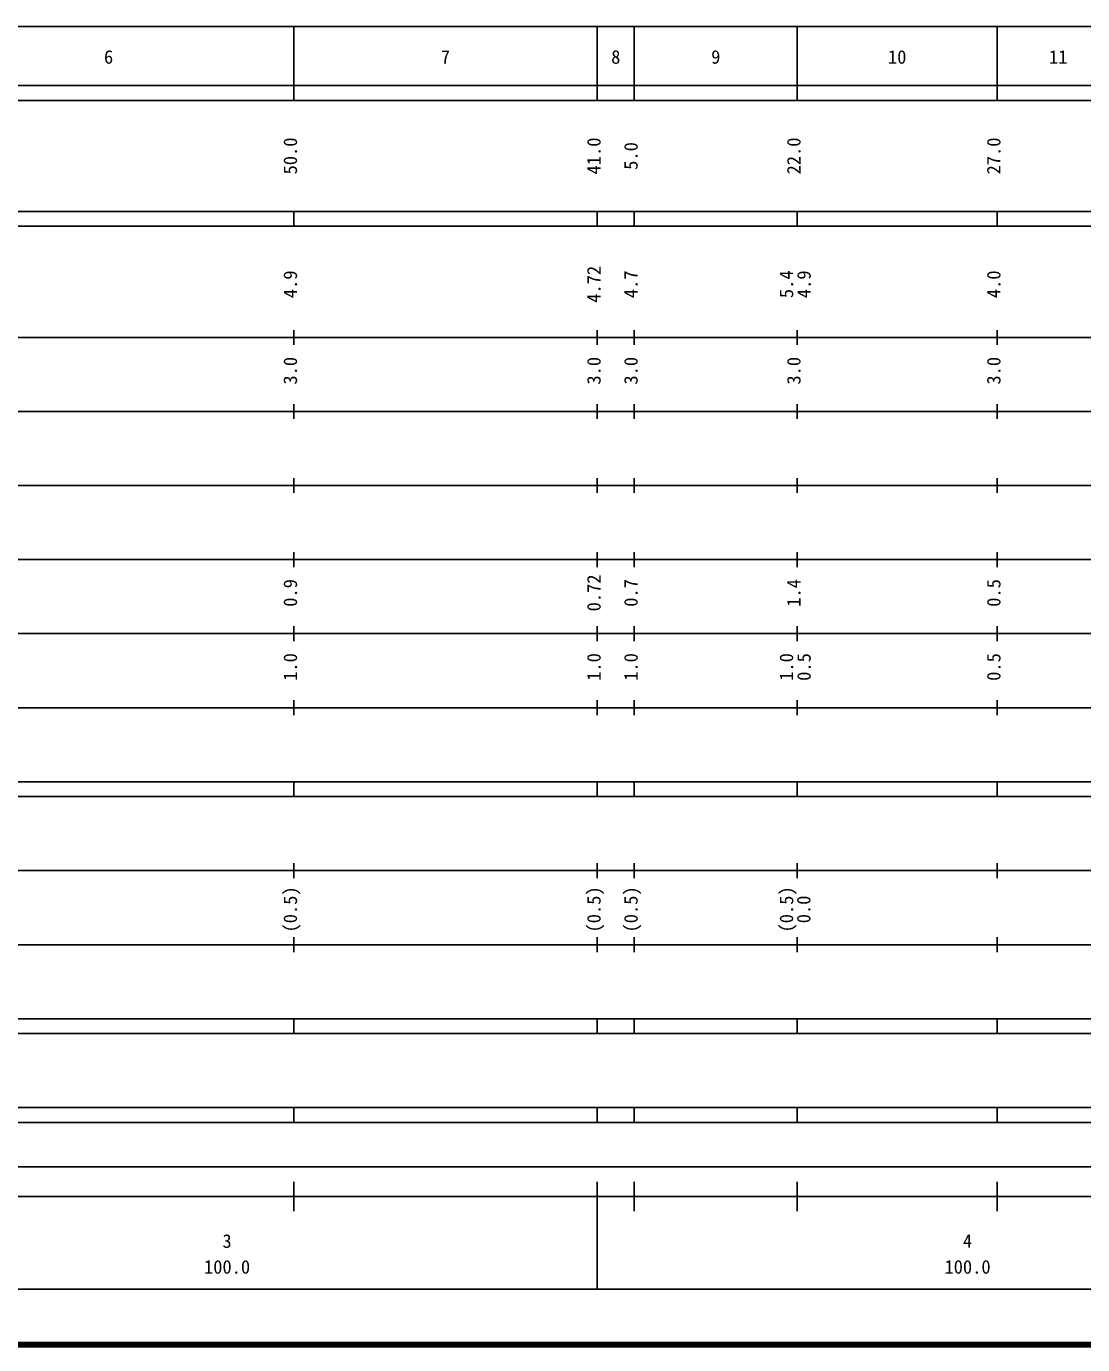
# Model space of a CAD drawing. Units: millimetres on the paper, enlarged 1000 times. Extents: x 40000 to 680000, y 20000 to 380000.
# Drawn here: x 290896 to 433544, y 20000 to 198000 of the extents above; entities that cross this region are included whole.
import ezdxf
from ezdxf.enums import TextEntityAlignment as Align

# ---------------------------------------------------------------- set-up
doc = ezdxf.new("R2010")
doc.units = ezdxf.units.MM
doc.header["$LTSCALE"] = 1000
doc.layers.add('M-TTL', color=2, linetype='Continuous', lineweight=140)
doc.layers.add('M-TTL-BAND', color=7, linetype='Continuous', lineweight=25)
doc.styles.add('ＭＳ ゴシック', font='')
doc.styles.get('ＭＳ ゴシック').set_extended_font_data('MS Gothic')

msp = doc.modelspace()

# ---------------------------------------------------------------- linework, layer by layer
at = {"layer": 'M-TTL'}
msp.add_line((40000, 20000), (680000, 20000), dxfattribs=at)
at = {"layer": 'M-TTL-BAND'}
for p, q in [((68000, 198000), (579000, 198000)), ((327000, 188000), (327000, 198000)), ((368000, 188000), (368000, 198000)), ((373000, 188000), (373000, 198000)), ((395000, 188000), (395000, 198000)), ((422000, 188000), (422000, 198000)), ((40000, 190000), (579000, 190000)), ((40000, 188000), (579000, 188000)), ((40000, 173000), (579000, 173000)), ((327000, 171000), (327000, 173000)), ((368000, 171000), (368000, 173000)), ((373000, 171000), (373000, 173000)), ((395000, 171000), (395000, 173000)), ((422000, 171000), (422000, 173000)), ((40000, 171000), (579000, 171000)), ((327000, 155000), (327000, 157000)), ((368000, 155000), (368000, 157000)), ((373000, 155000), (373000, 157000)), ((395000, 155000), (395000, 157000)), ((422000, 155000), (422000, 157000)), ((40000, 156000), (579000, 156000)), ((46000, 146000), (579000, 146000)), ((327000, 145000), (327000, 147000)), ((368000, 145000), (368000, 147000)), ((373000, 145000), (373000, 147000)), ((395000, 145000), (395000, 147000)), ((422000, 145000), (422000, 147000)), ((52000, 136000), (579000, 136000)), ((327000, 135000), (327000, 137000)), ((368000, 135000), (368000, 137000)), ((373000, 135000), (373000, 137000)), ((395000, 135000), (395000, 137000)), ((422000, 135000), (422000, 137000)), ((327000, 125000), (327000, 127000)), ((368000, 125000), (368000, 127000)), ((373000, 125000), (373000, 127000)), ((395000, 125000), (395000, 127000)), ((422000, 125000), (422000, 127000)), ((46000, 126000), (579000, 126000)), ((52000, 116000), (579000, 116000)), ((327000, 115000), (327000, 117000)), ((368000, 115000), (368000, 117000)), ((373000, 115000), (373000, 117000)), ((395000, 115000), (395000, 117000)), ((422000, 115000), (422000, 117000)), ((327000, 105000), (327000, 107000)), ((368000, 105000), (368000, 107000)), ((373000, 105000), (373000, 107000)), ((395000, 105000), (395000, 107000)), ((422000, 105000), (422000, 107000)), ((46000, 106000), (579000, 106000)), ((40000, 96000), (579000, 96000)), ((327000, 94000), (327000, 96000)), ((368000, 94000), (368000, 96000)), ((373000, 94000), (373000, 96000)), ((395000, 94000), (395000, 96000)), ((422000, 94000), (422000, 96000)), ((40000, 94000), (579000, 94000)), ((49000, 84000), (579000, 84000)), ((327000, 83000), (327000, 85000)), ((368000, 83000), (368000, 85000)), ((373000, 83000), (373000, 85000)), ((395000, 83000), (395000, 85000)), ((422000, 83000), (422000, 85000)), ((327000, 73000), (327000, 75000)), ((368000, 73000), (368000, 75000)), ((373000, 73000), (373000, 75000)), ((395000, 73000), (395000, 75000)), ((422000, 73000), (422000, 75000)), ((40000, 74000), (579000, 74000)), ((40000, 64000), (579000, 64000)), ((327000, 62000), (327000, 64000)), ((368000, 62000), (368000, 64000)), ((373000, 62000), (373000, 64000)), ((395000, 62000), (395000, 64000)), ((422000, 62000), (422000, 64000)), ((40000, 62000), (579000, 62000)), ((40000, 52000), (579000, 52000)), ((327000, 50000), (327000, 52000)), ((368000, 50000), (368000, 52000)), ((373000, 50000), (373000, 52000)), ((395000, 50000), (395000, 52000)), ((422000, 50000), (422000, 52000)), ((40000, 50000), (579000, 50000)), ((71000, 44000), (565000, 44000)), ((327000, 38000), (327000, 42000)), ((368000, 27500), (368000, 42000)), ((373000, 38000), (373000, 42000)), ((395000, 38000), (395000, 42000)), ((422000, 38000), (422000, 42000)), ((40000, 40000), (579000, 40000)), ((68000, 27500), (579000, 27500))]:
    msp.add_line(p, q, dxfattribs=at)

# ---------------------------------------------------------------- texts
at = {"layer": 'M-TTL-BAND', "style": 'ＭＳ ゴシック'}
for s, p in [('6', (302000, 192405)), ('7', (347500, 192405)), ('8', (370500, 192405)), ('9', (384000, 192405)), ('10', (408500, 192405)), ('11', (430250, 192405)), ('3', (318000, 32523)), ('4', (418000, 32523)), ('100.0', (318000, 29033)), ('100.0', (418000, 29033))]:
    msp.add_text(s, height=1833, dxfattribs=at).set_placement(p, align=Align.BOTTOM_CENTER)
for s, p in [('50.0', (328000, 180500)), ('41.0', (369000, 180500)), ('5.0', (374000, 180500)), ('22.0', (396000, 180500)), ('27.0', (423000, 180500)), ('4.72', (369000, 163174)), ('4.9', (328000, 163174)), ('4.7', (374000, 163174)), ('5.4', (395000, 163174)), ('4.9', (397370, 163174)), ('4.0', (423000, 163174)), ('3.0', (328000, 151500)), ('3.0', (369000, 151500)), ('3.0', (374000, 151500)), ('3.0', (396000, 151500)), ('3.0', (423000, 151500)), ('0.9', (328000, 121500)), ('0.72', (369000, 121500)), ('0.7', (374000, 121500)), ('1.4', (396000, 121500)), ('0.5', (423000, 121500)), ('1.0', (328000, 111500)), ('1.0', (369000, 111500)), ('1.0', (374000, 111500)), ('1.0', (395000, 111500)), ('0.5', (397370, 111500)), ('0.5', (423000, 111500)), ('(0.5)', (328000, 78764)), ('(0.5)', (369000, 78764)), ('(0.5)', (374000, 78764)), ('(0.5)', (395000, 78764)), ('0.0', (397333, 78764))]:
    msp.add_text(s, height=1833, rotation=90, dxfattribs=at).set_placement(p, align=Align.BOTTOM_CENTER)

doc.saveas('drawing.dxf')
